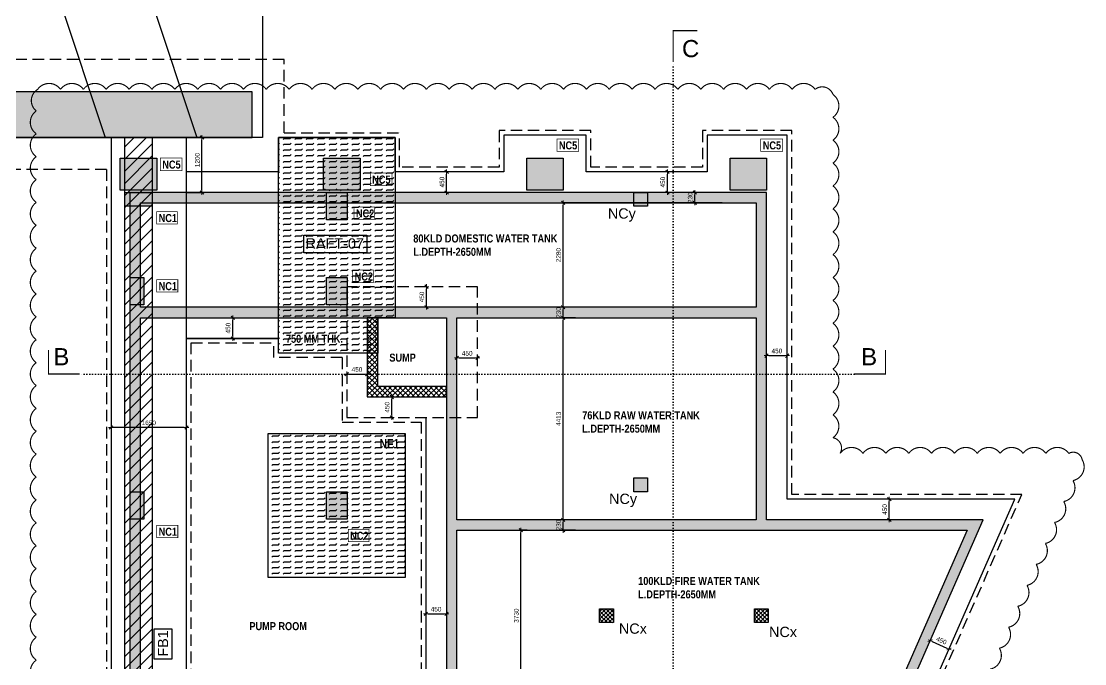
# Model space of a CAD drawing. Header units: millimetres. Extents: x 149548 to 2403857, y -1677380 to -1015873.
# Drawn here: x 2243817 to 2267071, y -1611052 to -1597015 of the extents above; entities that cross this region are included whole.
import ezdxf
from ezdxf.enums import TextEntityAlignment as Align

# ---------------------------------------------------------------- set-up
doc = ezdxf.new("R2010")
doc.units = ezdxf.units.MM
doc.header["$MEASUREMENT"] = 0
doc.header["$PDMODE"] = 98
for name, pattern in [('CONTINOUS', [0]), ('DOT', [0.25, 0, -0.25]), ('HIDDEN', [0.375, 0.25, -0.125])]:
    doc.linetypes.add(name, pattern=pattern)
for name, color, linetype in [('COL.NO', 1, 'Continuous'), ('Columns', 90, 'Continuous'), ('DIM', 191, 'Continuous'), ('Footing_#_ST', 1, 'Continuous'), ('Footing_ST', 241, 'Continuous'), ('Gabion Wall', 7, 'Continuous'), ('Hatch', 8, 'Continuous'), ('Pcc_ST', 6, 'Continuous'), ('RAMP', 7, 'Continuous'), ('Revision Mark', 7, 'Continuous'), ('STR.COLUMN', 1, 'Continuous'), ('Text', 7, 'Continuous')]:
    doc.layers.add(name, color=color, linetype=linetype)
doc.layers.add('s-dm', color=171, linetype='Continuous', lineweight=15)
doc.layers.add('SEC. MARK', color=4, linetype='Continuous', lineweight=25)
doc.styles.add('arial', font='arial.ttf')
doc.styles.add('G2-TEXT', font='ARIALNB.TTF', dxfattribs={"height": 2.5})
doc.styles.add('G3-TEXT', font='ARIALNB.TTF', dxfattribs={"height": 3})
doc.styles.add('RS', font='romans.shx', dxfattribs={"width": 0.9})
doc.dimstyles.new('Maheboob', dxfattribs={"dimtxt": 100, "dimasz": 100, "dimexe": 0, "dimexo": 0, "dimgap": 50, "dimtad": 1, "dimdec": 0, "dimdsep": 46, "dimtxsty": 'RS', "dimblk": 'ME', "dimcen": 225, "dimdle": 25, "dimclrd": 256, "dimclre": 256, "dimclrt": 7, "dimadec": 1, "dimazin": 1, "dimtfac": 1, "dimtdec": 0, "dimtmove": 0, "dimatfit": 0, "dimldrblk": 'ME', "dimfxl": 1, "dimlwd": -1, "dimlwe": -1, "dimarcsym": 0})
pattern_1 = [(0, (2209318.54, -1186827.1), (0, 124.99975), [124.99975, -124.99975]), (45, (2209443.535, -1186827.1), (0, 124.99975), [31.249938, -114.276467, 31.249938, -176.776342])]
pattern_2 = [(45, (297694.95, -426821.77), (-44.1941738, 44.1941738), []), (135, (297694.95, -426821.77), (-44.1941738, -44.1941738), [])]
pattern_3 = [(45, (301081.2, -426821.77), (-44.1941738, 44.1941738), []), (135, (301081.2, -426821.77), (-44.1941738, -44.1941738), [])]

# ---------------------------------------------------------------- blocks, each defined once
blk = doc.blocks.new('RAMP')
at = {"layer": 'RAMP', "color": 8}
blk.add_lwpolyline([(1949009, -1591899), (1991379, -1591899), (1991379, -1597898), (1949009, -1597898)], close=True, dxfattribs=at)
for points in [[(1987939, -1591899), (1986939, -1594899), (1987939, -1597898)], [(1989939, -1591899), (1988939, -1594899), (1989939, -1597899)]]:
    blk.add_lwpolyline(points, dxfattribs=at)
blk = doc.blocks.new('ME')
at = {"layer": 's-dm', "color": 2, "ltscale": 50}
for p, q in [((0, -1.04), (0, 1.04)), ((-1.04, 0), (1.04, 0))]:
    blk.add_line(p, q, dxfattribs=at)
blk.add_lwpolyline([(0.74, 0.74), (-0.74, -0.74)], dxfattribs=at)
blk = doc.blocks.new('*D145')
at = {"layer": 'Defpoints', "color": 0, "transparency": 16777216}
for p in [(2247430, -1599554), (2247769, -1599554), (2247430, -1600754)]:
    blk.add_point(p, dxfattribs=at)
at = {"layer": 'DIM', "transparency": 16777216}
for p, q in [((2247430, -1599554), (2247769, -1599554)), ((2247769, -1600704), (2247769, -1599604)), ((2247430, -1600754), (2247769, -1600754))]:
    blk.add_line(p, q, dxfattribs=at)
at = {"layer": 'DIM', "linetype": 'ByBlock', "transparency": 16777216, "xscale": 50, "yscale": 50, "zscale": 50}
for p, rotation in [((2247769, -1599554), 90), ((2247769, -1600754), 270)]:
    blk.add_blockref('ME', p, dxfattribs=dict(at, rotation=rotation))
at = {"layer": 'DIM', "color": 7, "transparency": 16777216, "insert": (2247668, -1600047), "char_height": 100, "attachment_point": 5, "rotation": 90, "style": 'arial'}
blk.add_mtext('1200', dxfattribs=at)
blk = doc.blocks.new('*D146')
at = {"layer": 'Defpoints', "color": 0, "transparency": 16777216}
for p in [(2253119, -1600304), (2253145, -1600304), (2253145, -1600754)]:
    blk.add_point(p, dxfattribs=at)
at = {"layer": 'DIM', "transparency": 16777216}
for p, q in [((2253145, -1600304), (2253119, -1600304)), ((2253119, -1600704), (2253119, -1600354)), ((2253145, -1600754), (2253119, -1600754))]:
    blk.add_line(p, q, dxfattribs=at)
at = {"layer": 'DIM', "linetype": 'ByBlock', "transparency": 16777216, "xscale": 50, "yscale": 50, "zscale": 50}
for p, rotation in [((2253119, -1600304), 90), ((2253119, -1600754), 270)]:
    blk.add_blockref('ME', p, dxfattribs=dict(at, rotation=rotation))
at = {"layer": 'DIM', "color": 7, "transparency": 16777216, "insert": (2253018, -1600529), "char_height": 100, "attachment_point": 5, "rotation": 90, "style": 'arial'}
blk.add_mtext('450', dxfattribs=at)
blk = doc.blocks.new('*D147')
at = {"layer": 'Defpoints', "color": 0, "transparency": 16777216}
for p in [(2257945, -1600304), (2257948, -1600304), (2257948, -1600754)]:
    blk.add_point(p, dxfattribs=at)
at = {"layer": 'DIM', "transparency": 16777216}
for p, q in [((2257948, -1600304), (2257945, -1600304)), ((2257945, -1600704), (2257945, -1600354)), ((2257948, -1600754), (2257945, -1600754))]:
    blk.add_line(p, q, dxfattribs=at)
at = {"layer": 'DIM', "linetype": 'ByBlock', "transparency": 16777216, "xscale": 50, "yscale": 50, "zscale": 50}
for p, rotation in [((2257945, -1600304), 90), ((2257945, -1600754), 270)]:
    blk.add_blockref('ME', p, dxfattribs=dict(at, rotation=rotation))
at = {"layer": 'DIM', "color": 7, "transparency": 16777216, "insert": (2257844, -1600529), "char_height": 100, "attachment_point": 5, "rotation": 90, "style": 'arial'}
blk.add_mtext('450', dxfattribs=at)
blk = doc.blocks.new('*D294')
at = {"layer": 'Defpoints', "color": 0, "transparency": 16777216}
for p in [(2260115, -1604330), (2260565, -1604321), (2260565, -1604321)]:
    blk.add_point(p, dxfattribs=at)
at = {"layer": 'DIM', "transparency": 16777216}
for p, q in [((2260115, -1604330), (2260115, -1604321)), ((2260165, -1604321), (2260515, -1604321)), ((2260565, -1604321), (2260565, -1604321))]:
    blk.add_line(p, q, dxfattribs=at)
at = {"layer": 'DIM', "linetype": 'ByBlock', "transparency": 16777216, "xscale": 50, "yscale": 50, "zscale": 50, "rotation": 180}
blk.add_blockref('ME', (2260115, -1604321), dxfattribs=at)
at = {"layer": 'DIM', "linetype": 'ByBlock', "transparency": 16777216, "xscale": 50, "yscale": 50, "zscale": 50}
blk.add_blockref('ME', (2260565, -1604321), dxfattribs=at)
at = {"layer": 'DIM', "color": 7, "transparency": 16777216, "insert": (2260340, -1604220), "char_height": 100, "attachment_point": 5, "style": 'arial'}
blk.add_mtext('450', dxfattribs=at)
blk = doc.blocks.new('*D150')
at = {"layer": 'Defpoints', "color": 0, "transparency": 16777216}
for p in [(2254743, -1608137), (2254879, -1608137), (2254879, -1611867)]:
    blk.add_point(p, dxfattribs=at)
at = {"layer": 'DIM', "transparency": 16777216}
for p, q in [((2254879, -1608137), (2254743, -1608137)), ((2254743, -1611817), (2254743, -1608187)), ((2254879, -1611867), (2254743, -1611867))]:
    blk.add_line(p, q, dxfattribs=at)
at = {"layer": 'DIM', "linetype": 'ByBlock', "transparency": 16777216, "xscale": 50, "yscale": 50, "zscale": 50}
for p, rotation in [((2254743, -1608137), 90), ((2254743, -1611867), 270)]:
    blk.add_blockref('ME', p, dxfattribs=dict(at, rotation=rotation))
at = {"layer": 'DIM', "color": 7, "transparency": 16777216, "insert": (2254642, -1610002), "char_height": 100, "attachment_point": 5, "rotation": 90, "style": 'arial'}
blk.add_mtext('3730', dxfattribs=at)
blk = doc.blocks.new('*D296')
at = {"layer": 'Defpoints', "color": 0, "transparency": 16777216}
for p in [(2255666, -1607907), (2255938, -1607907), (2255938, -1608137)]:
    blk.add_point(p, dxfattribs=at)
at = {"layer": 'DIM', "transparency": 16777216}
for p, q in [((2255938, -1607907), (2255666, -1607907)), ((2255666, -1608087), (2255666, -1607957)), ((2255938, -1608137), (2255666, -1608137))]:
    blk.add_line(p, q, dxfattribs=at)
at = {"layer": 'DIM', "linetype": 'ByBlock', "transparency": 16777216, "xscale": 50, "yscale": 50, "zscale": 50}
for p, rotation in [((2255666, -1607907), 90), ((2255666, -1608137), 270)]:
    blk.add_blockref('ME', p, dxfattribs=dict(at, rotation=rotation))
at = {"layer": 'DIM', "color": 7, "transparency": 16777216, "insert": (2255565, -1608022), "char_height": 100, "attachment_point": 5, "rotation": 90, "style": 'arial'}
blk.add_mtext('230', dxfattribs=at)
blk = doc.blocks.new('*D297')
at = {"layer": 'Defpoints', "color": 0, "transparency": 16777216}
for p in [(2255666, -1603494), (2255938, -1603494), (2255938, -1607907)]:
    blk.add_point(p, dxfattribs=at)
at = {"layer": 'DIM', "transparency": 16777216}
for p, q in [((2255938, -1603494), (2255666, -1603494)), ((2255666, -1607857), (2255666, -1603544)), ((2255938, -1607907), (2255666, -1607907))]:
    blk.add_line(p, q, dxfattribs=at)
at = {"layer": 'DIM', "linetype": 'ByBlock', "transparency": 16777216, "xscale": 50, "yscale": 50, "zscale": 50}
for p, rotation in [((2255666, -1603494), 90), ((2255666, -1607907), 270)]:
    blk.add_blockref('ME', p, dxfattribs=dict(at, rotation=rotation))
at = {"layer": 'DIM', "color": 7, "transparency": 16777216, "insert": (2255565, -1605701), "char_height": 100, "attachment_point": 5, "rotation": 90, "style": 'arial'}
blk.add_mtext('4413', dxfattribs=at)
blk = doc.blocks.new('*D298')
at = {"layer": 'Defpoints', "color": 0, "transparency": 16777216}
for p in [(2255666, -1603264), (2255938, -1603264), (2255938, -1603494)]:
    blk.add_point(p, dxfattribs=at)
at = {"layer": 'DIM', "transparency": 16777216}
for p, q in [((2255938, -1603264), (2255666, -1603264)), ((2255666, -1603444), (2255666, -1603314)), ((2255938, -1603494), (2255666, -1603494))]:
    blk.add_line(p, q, dxfattribs=at)
at = {"layer": 'DIM', "linetype": 'ByBlock', "transparency": 16777216, "xscale": 50, "yscale": 50, "zscale": 50}
for p, rotation in [((2255666, -1603264), 90), ((2255666, -1603494), 270)]:
    blk.add_blockref('ME', p, dxfattribs=dict(at, rotation=rotation))
at = {"layer": 'DIM', "color": 7, "transparency": 16777216, "insert": (2255565, -1603379), "char_height": 100, "attachment_point": 5, "rotation": 90, "style": 'arial'}
blk.add_mtext('230', dxfattribs=at)
blk = doc.blocks.new('*D299')
at = {"layer": 'Defpoints', "color": 0, "transparency": 16777216}
for p in [(2255666, -1600984), (2259143, -1600984), (2255938, -1603264)]:
    blk.add_point(p, dxfattribs=at)
at = {"layer": 'DIM', "transparency": 16777216}
for p, q in [((2259143, -1600984), (2255666, -1600984)), ((2255666, -1603214), (2255666, -1601034)), ((2255938, -1603264), (2255666, -1603264))]:
    blk.add_line(p, q, dxfattribs=at)
at = {"layer": 'DIM', "linetype": 'ByBlock', "transparency": 16777216, "xscale": 50, "yscale": 50, "zscale": 50}
for p, rotation in [((2255666, -1600984), 90), ((2255666, -1603264), 270)]:
    blk.add_blockref('ME', p, dxfattribs=dict(at, rotation=rotation))
at = {"layer": 'DIM', "color": 7, "transparency": 16777216, "insert": (2255565, -1602124), "char_height": 100, "attachment_point": 5, "rotation": 90, "style": 'arial'}
blk.add_mtext('2280', dxfattribs=at)
blk = doc.blocks.new('*D151')
at = {"layer": 'Defpoints', "color": 0, "transparency": 16777216}
for p in [(2258545, -1600754), (2259143, -1600754), (2259143, -1600984)]:
    blk.add_point(p, dxfattribs=at)
at = {"layer": 'DIM', "transparency": 16777216}
for p, q in [((2259143, -1600754), (2258545, -1600754)), ((2258545, -1600934), (2258545, -1600804)), ((2259143, -1600984), (2258545, -1600984))]:
    blk.add_line(p, q, dxfattribs=at)
at = {"layer": 'DIM', "linetype": 'ByBlock', "transparency": 16777216, "xscale": 50, "yscale": 50, "zscale": 50}
for p, rotation in [((2258545, -1600754), 90), ((2258545, -1600984), 270)]:
    blk.add_blockref('ME', p, dxfattribs=dict(at, rotation=rotation))
at = {"layer": 'DIM', "color": 7, "transparency": 16777216, "insert": (2258444, -1600869), "char_height": 100, "attachment_point": 5, "rotation": 90, "style": 'arial'}
blk.add_mtext('230', dxfattribs=at)
blk = doc.blocks.new('*D84')
at = {"layer": 'Defpoints', "color": 0, "transparency": 16777216}
for p in [(2251919, -1605224), (2251958, -1605224), (2251939, -1605674)]:
    blk.add_point(p, dxfattribs=at)
at = {"layer": 'DIM', "transparency": 16777216}
for p, q in [((2251958, -1605224), (2251919, -1605224)), ((2251919, -1605624), (2251919, -1605274)), ((2251939, -1605674), (2251919, -1605674))]:
    blk.add_line(p, q, dxfattribs=at)
at = {"layer": 'DIM', "linetype": 'ByBlock', "transparency": 16777216, "xscale": 50, "yscale": 50, "zscale": 50}
for p, rotation in [((2251919, -1605224), 90), ((2251919, -1605674), 270)]:
    blk.add_blockref('ME', p, dxfattribs=dict(at, rotation=rotation))
at = {"layer": 'DIM', "color": 7, "transparency": 16777216, "insert": (2251818, -1605449), "char_height": 100, "attachment_point": 5, "rotation": 90, "style": 'arial'}
blk.add_mtext('450', dxfattribs=at)
blk = doc.blocks.new('*D186')
at = {"layer": 'Defpoints', "color": 0, "transparency": 16777216}
for p in [(2253343, -1604385), (2253793, -1604371), (2253793, -1604385)]:
    blk.add_point(p, dxfattribs=at)
at = {"layer": 'DIM', "transparency": 16777216}
for p, q in [((2253343, -1604385), (2253343, -1604371)), ((2253393, -1604371), (2253743, -1604371)), ((2253793, -1604385), (2253793, -1604371))]:
    blk.add_line(p, q, dxfattribs=at)
at = {"layer": 'DIM', "linetype": 'ByBlock', "transparency": 16777216, "xscale": 50, "yscale": 50, "zscale": 50, "rotation": 180}
blk.add_blockref('ME', (2253343, -1604371), dxfattribs=at)
at = {"layer": 'DIM', "linetype": 'ByBlock', "transparency": 16777216, "xscale": 50, "yscale": 50, "zscale": 50}
blk.add_blockref('ME', (2253793, -1604371), dxfattribs=at)
at = {"layer": 'DIM', "color": 7, "transparency": 16777216, "insert": (2253568, -1604270), "char_height": 100, "attachment_point": 5, "style": 'arial'}
blk.add_mtext('450', dxfattribs=at)
blk = doc.blocks.new('*D187')
at = {"layer": 'Defpoints', "color": 0, "transparency": 16777216}
for p in [(2252678, -1602814), (2252678, -1602814), (2252678, -1603264)]:
    blk.add_point(p, dxfattribs=at)
at = {"layer": 'DIM', "transparency": 16777216}
for p, q in [((2252678, -1602814), (2252678, -1602814)), ((2252678, -1603214), (2252678, -1602864)), ((2252678, -1603264), (2252678, -1603264))]:
    blk.add_line(p, q, dxfattribs=at)
at = {"layer": 'DIM', "linetype": 'ByBlock', "transparency": 16777216, "xscale": 50, "yscale": 50, "zscale": 50}
for p, rotation in [((2252678, -1602814), 90), ((2252678, -1603264), 270)]:
    blk.add_blockref('ME', p, dxfattribs=dict(at, rotation=rotation))
at = {"layer": 'DIM', "color": 7, "transparency": 16777216, "insert": (2252577, -1603039), "char_height": 100, "attachment_point": 5, "rotation": 90, "style": 'arial'}
blk.add_mtext('450', dxfattribs=at)
blk = doc.blocks.new('*D188')
at = {"layer": 'Defpoints', "color": 0, "transparency": 16777216}
for p in [(2250933, -1604723), (2251383, -1604723), (2251383, -1604723)]:
    blk.add_point(p, dxfattribs=at)
at = {"layer": 'DIM', "transparency": 16777216}
for p, q in [((2250933, -1604723), (2250933, -1604723)), ((2250983, -1604723), (2251333, -1604723)), ((2251383, -1604723), (2251383, -1604723))]:
    blk.add_line(p, q, dxfattribs=at)
at = {"layer": 'DIM', "linetype": 'ByBlock', "transparency": 16777216, "xscale": 50, "yscale": 50, "zscale": 50, "rotation": 180}
blk.add_blockref('ME', (2250933, -1604723), dxfattribs=at)
at = {"layer": 'DIM', "linetype": 'ByBlock', "transparency": 16777216, "xscale": 50, "yscale": 50, "zscale": 50}
blk.add_blockref('ME', (2251383, -1604723), dxfattribs=at)
at = {"layer": 'DIM', "color": 7, "transparency": 16777216, "insert": (2251158, -1604622), "char_height": 100, "attachment_point": 5, "style": 'arial'}
blk.add_mtext('450', dxfattribs=at)
blk = doc.blocks.new('Latest_Column')
at = {"layer": 'STR.COLUMN'}
h = blk.add_hatch(color=256, dxfattribs=at)
h.dxf.hatch_style = 1
h.paths.add_polyline_path([(1305302, -1262873), (1306102, -1262873), (1306102, -1263573), (1305302, -1263573)])
h = blk.add_hatch(color=256, dxfattribs=at)
h.dxf.hatch_style = 1
h.paths.add_polyline_path([(1309747, -1262873), (1310547, -1262873), (1310547, -1263573), (1309747, -1263573)])
h = blk.add_hatch(color=256, dxfattribs=at)
h.dxf.hatch_style = 1
h.paths.add_polyline_path([(1314192, -1262873), (1314992, -1262873), (1314992, -1263573), (1314192, -1263573)])
h = blk.add_hatch(color=256, dxfattribs=at)
h.dxf.hatch_style = 1
h.paths.add_polyline_path([(1318637, -1262873), (1319437, -1262873), (1319437, -1263573), (1318637, -1263573)])
at = {"layer": 'STR.COLUMN', "transparency": 33554687}
h = blk.add_hatch(color=256, dxfattribs=at)
h.dxf.hatch_style = 1
h.paths.add_polyline_path([(1306002, -1263623), (1305402, -1263623), (1305402, -1263923), (1306002, -1263923)])
h = blk.add_hatch(color=256, dxfattribs=at)
h.dxf.hatch_style = 1
h.paths.add_polyline_path([(1309812, -1263623), (1309812, -1264223), (1310262, -1264223), (1310262, -1263623)])
h = blk.add_hatch(color=256, dxfattribs=at)
h.dxf.hatch_style = 1
h.paths.add_polyline_path([(1305517, -1265483), (1305517, -1266083), (1305817, -1266083), (1305817, -1265483)])
h = blk.add_hatch(color=256, dxfattribs=at)
h.dxf.hatch_style = 1
h.paths.add_polyline_path([(1309812, -1265483), (1309812, -1266083), (1310262, -1266083), (1310262, -1265483)])
h = blk.add_hatch(color=256, dxfattribs=at)
h.dxf.hatch_style = 1
h.paths.add_polyline_path([(1305517, -1270163), (1305517, -1270763), (1305817, -1270763), (1305817, -1270163)])
h = blk.add_hatch(color=256, dxfattribs=at)
h.dxf.hatch_style = 1
h.paths.add_polyline_path([(1309812, -1270163), (1309812, -1270763), (1310262, -1270763), (1310262, -1270163)])
at = {"layer": 'STR.COLUMN', "color": 5}
for points in [[(1305302, -1262873), (1306102, -1262873), (1306102, -1263573), (1305302, -1263573)], [(1309747, -1262873), (1310547, -1262873), (1310547, -1263573), (1309747, -1263573)], [(1314192, -1262873), (1314992, -1262873), (1314992, -1263573), (1314192, -1263573)], [(1318637, -1262873), (1319437, -1262873), (1319437, -1263573), (1318637, -1263573)], [(1310262, -1263623), (1310262, -1264223), (1309812, -1264223), (1309812, -1263623)], [(1305517, -1265483), (1305817, -1265483), (1305817, -1266083), (1305517, -1266083), (1305517, -1265483)], [(1310262, -1265483), (1310262, -1266083), (1309812, -1266083), (1309812, -1265483)], [(1305517, -1270163), (1305817, -1270163), (1305817, -1270763), (1305517, -1270763), (1305517, -1270163)], [(1310262, -1270163), (1310262, -1270763), (1309812, -1270763), (1309812, -1270163)]]:
    blk.add_lwpolyline(points, close=True, dxfattribs=at)
blk.add_lwpolyline([(1306002, -1263623), (1306002, -1263923), (1305402, -1263923), (1305402, -1263623), (1306002, -1263623)], dxfattribs=at)
blk = doc.blocks.new('*D189')
at = {"layer": 'Defpoints', "color": 0, "transparency": 16777216}
for p in [(2245780, -1605891), (2245780, -1605891), (2247430, -1605891)]:
    blk.add_point(p, dxfattribs=at)
at = {"layer": 'DIM', "transparency": 16777216}
for p, q in [((2245780, -1605891), (2245780, -1605891)), ((2247380, -1605891), (2245830, -1605891)), ((2247430, -1605891), (2247430, -1605891))]:
    blk.add_line(p, q, dxfattribs=at)
at = {"layer": 'DIM', "linetype": 'ByBlock', "transparency": 16777216, "xscale": 50, "yscale": 50, "zscale": 50, "rotation": 180}
blk.add_blockref('ME', (2245780, -1605891), dxfattribs=at)
at = {"layer": 'DIM', "linetype": 'ByBlock', "transparency": 16777216, "xscale": 50, "yscale": 50, "zscale": 50}
blk.add_blockref('ME', (2247430, -1605891), dxfattribs=at)
at = {"layer": 'DIM', "color": 7, "transparency": 16777216, "insert": (2246605, -1605790), "char_height": 100, "attachment_point": 5, "style": 'arial'}
blk.add_mtext('1650', dxfattribs=at)
blk = doc.blocks.new('*D192')
at = {"layer": 'Defpoints', "color": 0, "transparency": 16777216}
for p in [(2248435, -1603494), (2248441, -1603494), (2248435, -1603944)]:
    blk.add_point(p, dxfattribs=at)
at = {"layer": 'DIM', "transparency": 16777216}
for p, q in [((2248435, -1603494), (2248441, -1603494)), ((2248441, -1603894), (2248441, -1603544)), ((2248435, -1603944), (2248441, -1603944))]:
    blk.add_line(p, q, dxfattribs=at)
at = {"layer": 'DIM', "linetype": 'ByBlock', "transparency": 16777216, "xscale": 50, "yscale": 50, "zscale": 50}
for p, rotation in [((2248441, -1603494), 90), ((2248441, -1603944), 270)]:
    blk.add_blockref('ME', p, dxfattribs=dict(at, rotation=rotation))
at = {"layer": 'DIM', "color": 7, "transparency": 16777216, "insert": (2248340, -1603719), "char_height": 100, "attachment_point": 5, "rotation": 90, "style": 'arial'}
blk.add_mtext('450', dxfattribs=at)
blk = doc.blocks.new('*D195')
at = {"layer": 'Defpoints', "color": 0, "transparency": 16777216}
for p in [(2252663, -1609932), (2253113, -1609932), (2253113, -1609963)]:
    blk.add_point(p, dxfattribs=at)
at = {"layer": 'DIM', "transparency": 16777216}
for p, q in [((2252663, -1609932), (2252663, -1609963)), ((2252713, -1609963), (2253063, -1609963)), ((2253113, -1609932), (2253113, -1609963))]:
    blk.add_line(p, q, dxfattribs=at)
at = {"layer": 'DIM', "linetype": 'ByBlock', "transparency": 16777216, "xscale": 50, "yscale": 50, "zscale": 50, "rotation": 180}
blk.add_blockref('ME', (2252663, -1609963), dxfattribs=at)
at = {"layer": 'DIM', "linetype": 'ByBlock', "transparency": 16777216, "xscale": 50, "yscale": 50, "zscale": 50}
blk.add_blockref('ME', (2253113, -1609963), dxfattribs=at)
at = {"layer": 'DIM', "color": 7, "transparency": 16777216, "insert": (2252888, -1609862), "char_height": 100, "attachment_point": 5, "style": 'arial'}
blk.add_mtext('450', dxfattribs=at)
blk = doc.blocks.new('*D291')
at = {"layer": 'Defpoints', "color": 0, "transparency": 16777216}
for p in [(2263692, -1610549), (2264104, -1610730), (2264104, -1610730)]:
    blk.add_point(p, dxfattribs=at)
at = {"layer": 'DIM', "transparency": 16777216}
for p, q in [((2263692, -1610549), (2263692, -1610549)), ((2263738, -1610570), (2264058, -1610710)), ((2264104, -1610730), (2264104, -1610730))]:
    blk.add_line(p, q, dxfattribs=at)
at = {"layer": 'DIM', "linetype": 'ByBlock', "transparency": 16777216, "xscale": 50, "yscale": 50, "zscale": 50}
for p, rotation in [((2263692, -1610549), 156.2788861155779), ((2264104, -1610730), 336.278886115578)]:
    blk.add_blockref('ME', p, dxfattribs=dict(at, rotation=rotation))
at = {"layer": 'DIM', "color": 7, "transparency": 16777216, "insert": (2263938, -1610547), "char_height": 100, "attachment_point": 5, "rotation": 336.2789, "style": 'arial'}
blk.add_mtext('450', dxfattribs=at)
blk = doc.blocks.new('*D292')
at = {"layer": 'Defpoints', "color": 0, "transparency": 16777216}
for p in [(2262798, -1607457), (2262806, -1607457), (2262806, -1607907)]:
    blk.add_point(p, dxfattribs=at)
at = {"layer": 'DIM', "transparency": 16777216}
for p, q in [((2262806, -1607457), (2262798, -1607457)), ((2262798, -1607857), (2262798, -1607507)), ((2262806, -1607907), (2262798, -1607907))]:
    blk.add_line(p, q, dxfattribs=at)
at = {"layer": 'DIM', "linetype": 'ByBlock', "transparency": 16777216, "xscale": 50, "yscale": 50, "zscale": 50}
for p, rotation in [((2262798, -1607457), 90), ((2262798, -1607907), 270)]:
    blk.add_blockref('ME', p, dxfattribs=dict(at, rotation=rotation))
at = {"layer": 'DIM', "color": 7, "transparency": 16777216, "insert": (2262697, -1607682), "char_height": 100, "attachment_point": 5, "rotation": 90, "style": 'arial'}
blk.add_mtext('450', dxfattribs=at)

msp = doc.modelspace()

# ---------------------------------------------------------------- hatches: boundary and pattern name
at = {"layer": 'Gabion Wall'}
h = msp.add_hatch(dxfattribs=at)
h.set_pattern_fill('ANSI36', color=8, scale=1000)
h.set_pattern_definition([(45, (258427.79, -206004.71), (66.291261, 243.067956), [312.5, -62.5, 0, -62.5])])
h.paths.add_polyline_path([(2248865.3, -1598553.5), (2212323.4, -1598553.5), (2212982.8, -1599553.5), (2248865.3, -1599553.5)])
h = msp.add_hatch(dxfattribs=at)
h.set_pattern_fill('AR-CONC', color=8)
h.set_pattern_definition([(50, (2171474.09, -1351328.49), (182.18467, -15.939086), [19.05, -209.55]), (355, (2171474.09, -1351328.49), (-35.24342, 191.05685), [15.24, -167.64058]), (100.451445, (2171489.27, -1351329.82), (146.94125, 175.11775), [16.19001, -178.09024]), (46.1842, (2171474.09, -1351277.69), (271.07904, -42.04233), [28.575, -314.325]), (96.63556, (2171496.68, -1351281.2), (237.40413, 247.42612), [24.28502, -267.1356]), (351.18415, (2171474.09, -1351277.7), (237.40413, 247.42612), [22.85997, -251.45973]), (21, (2171499.49, -1351290.39), (151.61439, -102.2652), [19.05, -209.55]), (326, (2171499.49, -1351290.39), (61.80203, 184.18797), [15.24, -167.64]), (71.451445, (2171512.12, -1351298.91), (213.41642, 81.92277), [16.19001, -178.08994]), (37.5, (2171474.086, -1351328.49), (3.088603, 84.555039), [0, -165.608, 0, -170.18, 0, -168.275]), (7.5, (2171474.09, -1351328.49), (66.819663, 100.180575), [0, -97.028, 0, -161.798, 0, -64.135]), (327.5, (2171417.444, -1351328.49), (135.590595, -5.728744), [0, -63.5, 0, -198.12, 0, -262.89]), (317.5, (2171392.04, -1351328.49), (148.12918, 25.42649), [0, -82.55, 0, -131.572, 0, -186.69])])
h.paths.add_polyline_path([(2246192.8, -1600753.9), (2246192.9, -1623921.4), (2253342.8, -1623921.4), (2253342.8, -1616943.9), (2260882, -1616943.9), (2264852.9, -1607907), (2260115.3, -1607907), (2260115.3, -1600753.9)])
h.paths.add_polyline_path([(2260716.3, -1616713.9), (2253342.8, -1616713.9), (2253342.8, -1612097.1), (2262760.5, -1612097.1), (2260731.8, -1616713.9)], flags=16)
h.paths.add_polyline_path([(2262861.5, -1611867.1), (2253342.8, -1611867.1), (2253342.8, -1608137), (2264500.6, -1608137)], flags=16)
h.paths.add_polyline_path([(2253342.8, -1603494.2), (2259885.3, -1603494.2), (2259885.3, -1607907), (2253342.8, -1607907)], flags=16)
h.paths.add_polyline_path([(2246422.8, -1600983.9), (2259885.3, -1600983.9), (2259885.3, -1603264.2), (2246422.8, -1603264.2)], flags=16)
h.paths.add_polyline_path([(2253112.8, -1603494.2), (2253112.8, -1623691.4), (2246422.8, -1623691.4), (2246422.8, -1603494.2)], flags=16)
at = {"layer": 'Gabion Wall', "ltscale": 250}
h = msp.add_hatch(dxfattribs=at)
h.set_pattern_fill('ANSI37', color=8, scale=25)
h.set_pattern_definition([(45, (2209618.53, -1186827.1), (-56.126601, 56.126601), []), (135, (2209618.53, -1186827.1), (-56.126601, -56.126601), [])])
h.paths.add_polyline_path([(2253112.8, -1604994.2), (2251612.8, -1604994.2), (2251612.8, -1603494.2), (2251382.8, -1603494.2), (2251382.8, -1605224.2), (2253112.8, -1605224.2)])
at = {"layer": 'Hatch', "linetype": 'CONTINOUS', "ltscale": 96}
h = msp.add_hatch(dxfattribs=at)
h.set_pattern_fill('ANSI31', color=256, scale=1500)
h.set_pattern_definition([(45, (-13495.13, 494938.56), (-132.582521, 132.582521), [])])
h.paths.add_polyline_path([(2246080.5, -1599553.9), (2246680.5, -1599553.9), (2246680.5, -1620313.8), (2246080.5, -1620313.8)])
at = {"layer": 'Hatch', "ltscale": 0.5, "transparency": 33554559}
h = msp.add_hatch(dxfattribs=at)
h.set_pattern_fill('FLEX', color=256, scale=19.685)
h.set_pattern_definition(pattern_1)
h.paths.add_polyline_path([(2251990.3, -1599553.8), (2249656.8, -1599553.8), (2249440.3, -1599553.8), (2249440.3, -1600303.9), (2249440.3, -1604263.8), (2251612.8, -1604263.8), (2251612.8, -1603494.2), (2251990.3, -1603494.2)])
h = msp.add_hatch(dxfattribs=at)
h.set_pattern_fill('FLEX', color=256, scale=19.685)
h.set_pattern_definition(pattern_1)
h.paths.add_polyline_path([(2249215.3, -1606018.8), (2252215.3, -1606018.8), (2252215.3, -1609168.8), (2249215.3, -1609168.8)])
at = {"layer": 'STR.COLUMN'}
h = msp.add_hatch(color=3, dxfattribs=at)
h.dxf.hatch_style = 1
h.paths.add_polyline_path([(2257208.3, -1600753.7), (2257508.3, -1600753.7), (2257508.3, -1601053.7), (2257208.3, -1601053.7)])
h = msp.add_hatch(color=3, dxfattribs=at)
h.dxf.hatch_style = 1
h.paths.add_polyline_path([(2257208.3, -1606993.7), (2257508.3, -1606993.7), (2257508.3, -1607293.7), (2257208.3, -1607293.7)])
h = msp.add_hatch(dxfattribs=at)
h.set_pattern_fill('ANSI37', color=8, scale=500)
h.set_pattern_definition(pattern_2)
h.paths.add_polyline_path([(2256464.1, -1609852.1), (2256764.1, -1609852.1), (2256764.1, -1610152.1), (2256464.1, -1610152.1)])
h = msp.add_hatch(dxfattribs=at)
h.set_pattern_fill('ANSI37', color=8, scale=500)
h.set_pattern_definition(pattern_2)
h.paths.add_polyline_path([(2256464.1, -1609852.1), (2256764.1, -1609852.1), (2256764.1, -1610152.1), (2256464.1, -1610152.1)])
h = msp.add_hatch(dxfattribs=at)
h.set_pattern_fill('ANSI37', color=8, scale=500)
h.set_pattern_definition(pattern_3)
h.paths.add_polyline_path([(2259850.3, -1609852.1), (2260150.3, -1609852.1), (2260150.3, -1610152.1), (2259850.3, -1610152.1)])
h = msp.add_hatch(dxfattribs=at)
h.set_pattern_fill('ANSI37', color=8, scale=500)
h.set_pattern_definition(pattern_3)
h.paths.add_polyline_path([(2259850.3, -1609852.1), (2260150.3, -1609852.1), (2260150.3, -1610152.1), (2259850.3, -1610152.1)])

# ---------------------------------------------------------------- linework, layer by layer
at = {"color": 101, "const_width": 14.8, "elevation": 0}
for points in [[(2255529.8, -1599858.1), (2255529.8, -1599584.4), (2256005.2, -1599584.4), (2256005.2, -1599858.1)], [(2259987.7, -1599858.1), (2259987.7, -1599584.4), (2260463.1, -1599584.4), (2260463.1, -1599858.1)], [(2246858.3, -1600277.5), (2246858.3, -1600003.8), (2247333.8, -1600003.8), (2247333.8, -1600277.5)], [(2251447.1, -1600604.4), (2251447.1, -1600330.7), (2251922.5, -1600330.7), (2251922.5, -1600604.4)], [(2246778.5, -1601445.9), (2246778.5, -1601172.3), (2247232.5, -1601172.3), (2247232.5, -1601445.9)], [(2251092.6, -1601345.1), (2251092.6, -1601071.5), (2251544.3, -1601071.5), (2251544.3, -1601345.1)], [(2251063.8, -1602723.1), (2251063.8, -1602449.5), (2251515.5, -1602449.5), (2251515.5, -1602723.1)], [(2246778.5, -1602933.8), (2246778.5, -1602660.2), (2247240.9, -1602660.2), (2247240.9, -1602933.8)], [(2246778.5, -1608299.9), (2246778.5, -1608026.3), (2247240.9, -1608026.3), (2247240.9, -1608299.9)], [(2250966.2, -1608388.6), (2250966.2, -1608114.9), (2251417.8, -1608114.9), (2251417.8, -1608388.6)]]:
    msp.add_lwpolyline(points, close=True, dxfattribs=at)
at = {"layer": 'COL.NO', "color": 6}
msp.add_lwpolyline([(2249998.1, -1601690.2), (2251372.8, -1601690.2), (2251372.8, -1602078), (2249998.1, -1602078)], close=True, dxfattribs=at)
at = {"layer": 'COL.NO', "color": 6, "elevation": 0}
msp.add_lwpolyline([(2246724.3, -1610950.3), (2246724.3, -1610287.6), (2247112, -1610287.6), (2247112, -1610950.3)], close=True, dxfattribs=at)
at = {"layer": 'Columns'}
for points in [[(2246192.8, -1600753.9), (2246192.9, -1623921.4), (2253342.8, -1623921.4), (2253342.8, -1616943.9), (2260882, -1616943.9), (2264852.9, -1607907), (2260115.3, -1607907), (2260115.3, -1600753.9)], [(2246422.8, -1600983.9), (2259885.3, -1600983.9), (2259885.3, -1603264.2), (2246422.8, -1603264.2)], [(2253112.8, -1603494.2), (2253112.8, -1623691.4), (2246422.8, -1623691.4), (2246422.8, -1603494.2)], [(2253112.8, -1604994.2), (2251612.8, -1604994.2), (2251612.8, -1603494.2), (2251382.8, -1603494.2), (2251382.8, -1605224.2), (2253112.8, -1605224.2)], [(2253342.8, -1603494.2), (2259885.3, -1603494.2), (2259885.3, -1607907), (2253342.8, -1607907)], [(2262861.5, -1611867.1), (2253342.8, -1611867.1), (2253342.8, -1608137), (2264500.6, -1608137)]]:
    msp.add_lwpolyline(points, close=True, dxfattribs=at)
at = {"layer": 'Footing_ST'}
msp.add_line((2249440.3, -1603944.2), (2247430.5, -1603944.2), dxfattribs=at)
for points in [[(2245742.9, -1623803.8), (2245742.9, -1624371.4), (2253792.8, -1624371.4), (2253792.8, -1617393.9), (2261175.8, -1617393.9), (2265542.1, -1607457), (2260565.3, -1607457), (2260565.3, -1599503.8), (2258815.3, -1599503.8), (2258815.3, -1600303.9), (2256170.3, -1600303.9), (2256170.3, -1599503.8), (2254370.3, -1599503.8), (2254370.3, -1600303.9), (2251990.3, -1600303.9), (2251990.3, -1599553.8), (2249440.3, -1599553.8), (2249440.3, -1600303.9), (2247430.5, -1600303.9), (2247430.5, -1599553.8), (2245780.5, -1599553.5), (2245780.5, -1620313.8), (2245742.8, -1620313.8), (2245742.9, -1621703.8)], [(2246872.8, -1621703.8), (2246872.8, -1620313.8), (2247430.5, -1620313.8), (2247430.5, -1603944.2), (2249440.3, -1603944.2)], [(2252662.8, -1605674.2), (2252662.8, -1623241.4), (2251725.3, -1623241.4)]]:
    msp.add_lwpolyline(points, dxfattribs=at)
at = {"layer": 'Footing_ST', "elevation": 0}
for points in [[(2245780.5, -1620313.8), (2247430.5, -1620313.8), (2247430.5, -1599553.9), (2245780.5, -1599553.9)], [(2246080.5, -1599553.9), (2246680.5, -1599553.9), (2246680.5, -1620313.8), (2246080.5, -1620313.8)], [(2249440.3, -1599553.8), (2251990.3, -1599553.8), (2251990.3, -1603494.2), (2251612.8, -1603494.2), (2251612.8, -1604263.8), (2249440.3, -1604263.8)], [(2249215.3, -1606018.8), (2252215.3, -1606018.8), (2252215.3, -1609168.8), (2249215.3, -1609168.8)]]:
    msp.add_lwpolyline(points, close=True, dxfattribs=at)
at = {"layer": 'Footing_ST', "linetype": 'HIDDEN', "ltscale": 1000}
msp.add_lwpolyline([(2253792.8, -1602814.2), (2250932.8, -1602814.2), (2250932.8, -1605674.2), (2253792.8, -1605674.2)], close=True, dxfattribs=at)
at = {"layer": 'Gabion Wall', "color": 8, "elevation": 0}
msp.add_lwpolyline([(2248865.3, -1598553.5), (2212323.4, -1598553.5), (2212982.8, -1599553.5), (2248865.3, -1599553.5)], close=True, dxfattribs=at)
at = {"layer": 'Pcc_ST', "linetype": 'HIDDEN', "ltscale": 1000}
msp.add_line((2252090.3, -1600203.9), (2252090.3, -1599453.8), dxfattribs=at)
at = {"layer": 'Pcc_ST', "color": 8, "linetype": 'HIDDEN', "ltscale": 1000}
msp.add_line((2245680.5, -1600253.5), (2242975.3, -1600253.5), dxfattribs=at)
at = {"layer": 'Pcc_ST', "color": 8, "linetype": 'HIDDEN', "ltscale": 1000, "elevation": 0}
msp.add_lwpolyline([(2249565.3, -1599453.8), (2249565.3, -1597853.5), (2212674.2, -1597853.5)], dxfattribs=at)
at = {"layer": 'Pcc_ST', "linetype": 'HIDDEN', "ltscale": 1000}
for points in [[(2245642.9, -1623903.8), (2245642.9, -1624471.4), (2253892.8, -1624471.4), (2253892.8, -1617493.9), (2261241.1, -1617493.9), (2265695.3, -1607357), (2260665.3, -1607357), (2260665.3, -1599403.8), (2258715.3, -1599403.8), (2258715.3, -1600203.9), (2256270.3, -1600203.9), (2256270.3, -1599403.8), (2254270.3, -1599403.8), (2254270.3, -1600203.9), (2252090.3, -1600203.9)], [(2247530.5, -1604044.2), (2249340.3, -1604044.2)], [(2250832.8, -1604363.8), (2250832.8, -1605774.2), (2252562.8, -1605774.2)], [(2252562.8, -1605774.2), (2252562.8, -1623141.4), (2251825.3, -1623141.4)]]:
    msp.add_lwpolyline(points, dxfattribs=at)
at = {"layer": 'Pcc_ST', "linetype": 'HIDDEN', "ltscale": 1000, "elevation": 0}
for points in [[(2249565.3, -1599453.8), (2252090.3, -1599453.8)], [(2245680.5, -1600253.5), (2245680.5, -1621603.8)], [(2246972.8, -1620413.8), (2247530.5, -1620413.8), (2247530.5, -1604044.2)], [(2250832.8, -1604363.8), (2249340.3, -1604363.8), (2249340.3, -1604044.2)]]:
    msp.add_lwpolyline(points, dxfattribs=at)
at = {"layer": 'Revision Mark', "color": 5, "const_width": 25, "elevation": 0}
msp.add_lwpolyline([(2265002.7, -1611170.5, 0.5206), (2265203.8, -1610712.7, 0.5206), (2265405, -1610254.9, 0.5206), (2265606.1, -1609797.2, 0.5206), (2265807.3, -1609339.4, 0.5206), (2266008.4, -1608881.7, 0.5206), (2266209.5, -1608423.9, 0.5206), (2266410.7, -1607966.2, 0.5206), (2266611.8, -1607508.4, 0.5206), (2266813, -1607050.6, 0.5206), (2267014.1, -1606592.9, 0.5206), (2266722.2, -1606457, 0.5206), (2266222.2, -1606457, 0.5206), (2265722.2, -1606457, 0.5206), (2265222.2, -1606457, 0.5206), (2264722.2, -1606457, 0.5206), (2264222.2, -1606457, 0.5206), (2263722.2, -1606457, 0.5206), (2263222.2, -1606457, 0.5206), (2262722.2, -1606457, 0.5206), (2262222.2, -1606457, 0.5206), (2261722.2, -1606457, 0.5206), (2261565.3, -1606113.9, 0.5206), (2261565.3, -1605613.9, 0.5206), (2261565.3, -1605113.9, 0.5206), (2261565.3, -1604613.9, 0.5206), (2261565.3, -1604113.9, 0.5206), (2261565.3, -1603613.9, 0.5206), (2261565.3, -1603113.9, 0.5206), (2261565.3, -1602613.9, 0.5206), (2261565.3, -1602113.9, 0.5206), (2261565.3, -1601613.9, 0.5206), (2261565.3, -1601113.9, 0.5206), (2261565.3, -1600613.9, 0.5206), (2261565.3, -1600113.9, 0.5206), (2261565.3, -1599613.9, 0.5206), (2261565.3, -1599113.9, 0.5206), (2261565.3, -1598613.9, 0.5206), (2261175.4, -1598503.8, 0.5206), (2260675.4, -1598503.8, 0.5206), (2260175.4, -1598503.8, 0.5206), (2259675.4, -1598503.8, 0.5206), (2259175.4, -1598503.8, 0.5206), (2258675.4, -1598503.8, 0.5206), (2258175.4, -1598503.8, 0.5206), (2257675.4, -1598503.8, 0.5206), (2257175.4, -1598503.8, 0.5206), (2256675.4, -1598503.8, 0.5206), (2256175.4, -1598503.8, 0.5206), (2255675.4, -1598503.8, 0.5206), (2255175.4, -1598503.8, 0.5206), (2254675.4, -1598503.8, 0.5206), (2254175.4, -1598503.8, 0.5206), (2253675.4, -1598503.8, 0.5206), (2253175.4, -1598503.8, 0.5206), (2252675.4, -1598503.8, 0.5206), (2252175.4, -1598503.8, 0.5206), (2251675.4, -1598503.8, 0.5206), (2251175.4, -1598503.8, 0.5206), (2250675.4, -1598503.8, 0.5206), (2250175.4, -1598503.8, 0.5206), (2249675.4, -1598503.8, 0.5206), (2249175.4, -1598503.8, 0.5206), (2248675.4, -1598503.8, 0.5206), (2248175.4, -1598503.8, 0.5206), (2247675.4, -1598503.8, 0.5206), (2247175.4, -1598503.8, 0.5206), (2246675.4, -1598503.8, 0.5206), (2246175.4, -1598503.8, 0.5206), (2245675.4, -1598503.8, 0.5206), (2245175.4, -1598503.8, 0.5206), (2244675.4, -1598503.8, 0.5206), (2244175.4, -1598503.8, 0.5206), (2244145.5, -1598973.9, 0.5206), (2244145.5, -1599473.9, 0.5206), (2244145.5, -1599973.9, 0.5206), (2244145.5, -1600473.9, 0.5206), (2244145.5, -1600973.9, 0.5206), (2244145.5, -1601473.9, 0.5206), (2244145.5, -1601973.9, 0.5206), (2244145.5, -1602473.9, 0.5206), (2244145.5, -1602973.9, 0.5206), (2244145.5, -1603473.9, 0.5206), (2244145.5, -1603973.9, 0.5206), (2244145.5, -1604473.9, 0.5206), (2244145.5, -1604973.9, 0.5206), (2244145.5, -1605473.9, 0.5206), (2244145.5, -1605973.9, 0.5206), (2244145.5, -1606473.9, 0.5206), (2244145.5, -1606973.9, 0.5206), (2244145.5, -1607473.9, 0.5206), (2244145.5, -1607973.9, 0.5206), (2244145.5, -1608473.9, 0.5206), (2244145.5, -1608973.9, 0.5206), (2244145.5, -1609473.9, 0.5206), (2244145.5, -1609973.9, 0.5206), (2244145.5, -1610473.9, 0.5206), (2244145.5, -1610973.9, 0.5206), (2244145.5, -1611473.9, 0.5206)], format="xyb", dxfattribs=at)
at = {"layer": 'SEC. MARK', "linetype": 'DOT', "ltscale": 250}
for p, q in [((2258072.7, -1618920), (2258072.7, -1597905)), ((2262029.2, -1604722.6), (2245096.8, -1604722.6))]:
    msp.add_line(p, q, dxfattribs=at)
at = {"layer": 'SEC. MARK', "const_width": 24.3, "elevation": 0}
for points in [[(2258600.4, -1597219.9), (2258072.7, -1597219.9), (2258072.7, -1597905)], [(2244411.7, -1604195), (2244411.7, -1604722.6), (2245096.8, -1604722.6)], [(2262714.2, -1604195), (2262714.2, -1604722.6), (2262029.2, -1604722.6)]]:
    msp.add_lwpolyline(points, dxfattribs=at)
at = {"layer": 'STR.COLUMN', "color": 5}
for points in [[(2257208.3, -1600753.7), (2257508.3, -1600753.7), (2257508.3, -1601053.7), (2257208.3, -1601053.7)], [(2257208.3, -1606993.7), (2257508.3, -1606993.7), (2257508.3, -1607293.7), (2257208.3, -1607293.7)], [(2256464.1, -1609852.1), (2256764.1, -1609852.1), (2256764.1, -1610152.1), (2256464.1, -1610152.1)], [(2256464.1, -1609852.1), (2256764.1, -1609852.1), (2256764.1, -1610152.1), (2256464.1, -1610152.1)], [(2259850.3, -1609852.1), (2260150.3, -1609852.1), (2260150.3, -1610152.1), (2259850.3, -1610152.1)], [(2259850.3, -1609852.1), (2260150.3, -1609852.1), (2260150.3, -1610152.1), (2259850.3, -1610152.1)]]:
    msp.add_lwpolyline(points, close=True, dxfattribs=at)

# ---------------------------------------------------------------- block references
at = {"layer": 'RAMP'}
msp.add_blockref('RAMP', (257716.1, -1655.3), dxfattribs=at)
at = {"layer": 'STR.COLUMN'}
msp.add_blockref('Latest_Column', (940678.1, -337130.9), dxfattribs=at)

# ---------------------------------------------------------------- texts
at = {"style": 'G3-TEXT'}
for s, p in [('NC5', (2255573.2, -1599814.6)), ('NC5', (2260031.1, -1599814.6)), ('NC5', (2246901.8, -1600234)), ('NC5', (2251490.5, -1600560.9)), ('NC1', (2246821.9, -1601402.5)), ('NC2', (2251136, -1601301.7)), ('NC2', (2251107.2, -1602679.7)), ('NC1', (2246821.9, -1602890.4)), ('NC1', (2246821.9, -1608256.5)), ('NC2', (2251009.6, -1608345.1))]:
    msp.add_text(s, height=175, dxfattribs=at).set_placement(p)
at = {"layer": 'COL.NO', "color": 6, "style": 'arial'}
msp.add_text('RAFT-07', height=225, dxfattribs=at).set_placement((2250035.2, -1601982.5))
msp.add_text('FB1', height=225, rotation=90, dxfattribs=at).set_placement((2247028.7, -1610898))
at = {"layer": 'Footing_#_ST', "color": 7, "style": 'G2-TEXT'}
for s, p in [('750 MM THK.', (2250228, -1604092.1)), ('SUMP', (2252155, -1604504.4))]:
    msp.add_text(s, height=175, dxfattribs=at).set_placement(p, align=Align.BOTTOM_CENTER)
at = {"layer": 'Footing_#_ST', "style": 'G2-TEXT'}
msp.add_text('NF1', height=200, dxfattribs=at).set_placement((2251867.7, -1606403.5), align=Align.BOTTOM_CENTER)
at = {"layer": 'Footing_#_ST', "color": 7, "char_height": 175, "attachment_point": 7, "style": 'G2-TEXT'}
for s, insert, width in [('80KLD DOMESTIC WATER TANK{\\Ftxt|c0;\\P}L.DEPTH-2650MM', (2252389.3, -1602142.4), 4191.816), ('76KLD RAW WATER TANK{\\Ftxt|c0;\\P}L.DEPTH-2650MM', (2256083.2, -1606006.3), 4191.816), ('100KLD FIRE WATER TANK{\\Ftxt|c0;\\P}L.DEPTH-2650MM', (2257306, -1609626.2), 4281.957), ('PUMP ROOM', (2248805.5, -1610321.4), 4191.816)]:
    msp.add_mtext(s, dxfattribs=dict(at, insert=insert, width=width))
at = {"layer": 'SEC. MARK', "style": 'arial'}
for s, p in [('C', (2258264, -1597799.7)), ('B', (2244519.9, -1604531.4)), ('B', (2262182.9, -1604531.4))]:
    msp.add_text(s, height=375, dxfattribs=at).set_placement(p)
at = {"layer": 'Text', "color": 1, "char_height": 225, "attachment_point": 5, "style": 'arial'}
for s, insert in [('NCy', (2256949.2, -1601248.5, 0)), ('NCy', (2256976.4, -1607483.4, 0)), ('NCx', (2257191.3, -1610286.8)), ('NCx', (2260474.2, -1610359.1))]:
    msp.add_mtext(s, dxfattribs=dict(at, insert=insert))

# ---------------------------------------------------------------- dimensions: what is measured, and where the dimension line sits
at = {"layer": 'DIM', "color": 4}
for base, p1, p2, picture, middle in [((2247768.7, -1599553.8), (2247430.5, -1600753.9), (2247430.5, -1599553.8), '*D145', (2247768.7, -1600046.5)), ((2258545, -1600753.9), (2259143, -1600983.9), (2259143, -1600753.9), '*D151', (2258545, -1600868.9)), ((2255666.2, -1603264.2), (2255937.7, -1603494.2), (2255937.7, -1603264.2), '*D298', (2255666.2, -1603379.2)), ((2255666.2, -1607907), (2255937.7, -1608137), (2255937.7, -1607907), '*D296', (2255666.2, -1608022))]:
    dim = msp.add_linear_dim(base=base, p1=p1, p2=p2, angle=90, dimstyle='Maheboob', override={"dimasz": 50, "dimtxsty": 'arial', "dimldrblk": 'ME'}, dxfattribs=at)
    dim.commit()
    dim.dimension.update_dxf_attribs({"geometry": picture, "text_midpoint": middle, "dimtype": 160})
for base, p1, p2, picture, middle in [((2253118.6, -1600303.9), (2253145.2, -1600753.9), (2253145.2, -1600303.9), '*D146', (2253017.5, -1600528.9)), ((2257944.6, -1600303.9), (2257948.5, -1600753.9), (2257948.5, -1600303.9), '*D147', (2257843.6, -1600528.9)), ((2255666.2, -1600983.9), (2255937.7, -1603264.2), (2259143, -1600983.9), '*D299', (2255565.1, -1602124.1)), ((2252678.3, -1602814.2), (2252678.3, -1603264.2), (2252678.3, -1602814.2), '*D187', (2252577.2, -1603039.2)), ((2248440.7, -1603494.2), (2248435.4, -1603944.2), (2248435.4, -1603494.2), '*D192', (2248339.7, -1603719.2)), ((2255666.2, -1603494.2), (2255937.7, -1607907), (2255937.7, -1603494.2), '*D297', (2255565.1, -1605700.6)), ((2251919, -1605224.2), (2251938.5, -1605674.2), (2251957.7, -1605224.2), '*D84', (2251818, -1605449.2)), ((2262798.5, -1607457), (2262805.7, -1607907), (2262805.7, -1607457), '*D292', (2262697.4, -1607682)), ((2254743.3, -1608137), (2254879.1, -1611867.1), (2254879.1, -1608137), '*D150', (2254642.2, -1610002.1))]:
    dim = msp.add_linear_dim(base=base, p1=p1, p2=p2, angle=90, dimstyle='Maheboob', override={"dimasz": 50, "dimtxsty": 'arial', "dimldrblk": 'ME'}, dxfattribs=at)
    dim.commit()
    dim.dimension.update_dxf_attribs({"geometry": picture, "text_midpoint": middle})
for base, p1, p2, picture, middle in [((2253792.8, -1604370.8), (2253342.8, -1604385.4), (2253792.8, -1604385.4), '*D186', (2253567.8, -1604269.7)), ((2260565.3, -1604321), (2260115.3, -1604330.4), (2260565.3, -1604321), '*D294', (2260340.3, -1604219.9)), ((2251382.8, -1604722.6), (2250932.8, -1604722.6), (2251382.8, -1604722.6), '*D188', (2251157.8, -1604621.6)), ((2245780.5, -1605890.8), (2247430.5, -1605890.8), (2245780.5, -1605890.8), '*D189', (2246605.5, -1605789.7)), ((2253112.8, -1609963.5), (2252662.8, -1609932.3), (2253112.8, -1609932.3), '*D195', (2252887.8, -1609862.4))]:
    dim = msp.add_linear_dim(base=base, p1=p1, p2=p2, dimstyle='Maheboob', override={"dimasz": 50, "dimtxsty": 'arial', "dimldrblk": 'ME'}, dxfattribs=at)
    dim.commit()
    dim.dimension.update_dxf_attribs({"geometry": picture, "text_midpoint": middle})
dim = msp.add_aligned_dim(p1=(2263691.8, -1610549.4), p2=(2264103.8, -1610730.4), distance=0, dimstyle='Maheboob', override={"dimasz": 50, "dimtxsty": 'arial', "dimldrblk": 'ME'}, dxfattribs=at)
dim.commit()
dim.dimension.update_dxf_attribs({"geometry": '*D291', "text_midpoint": (2263938.4, -1610547.4)})

doc.saveas('drawing.dxf')
